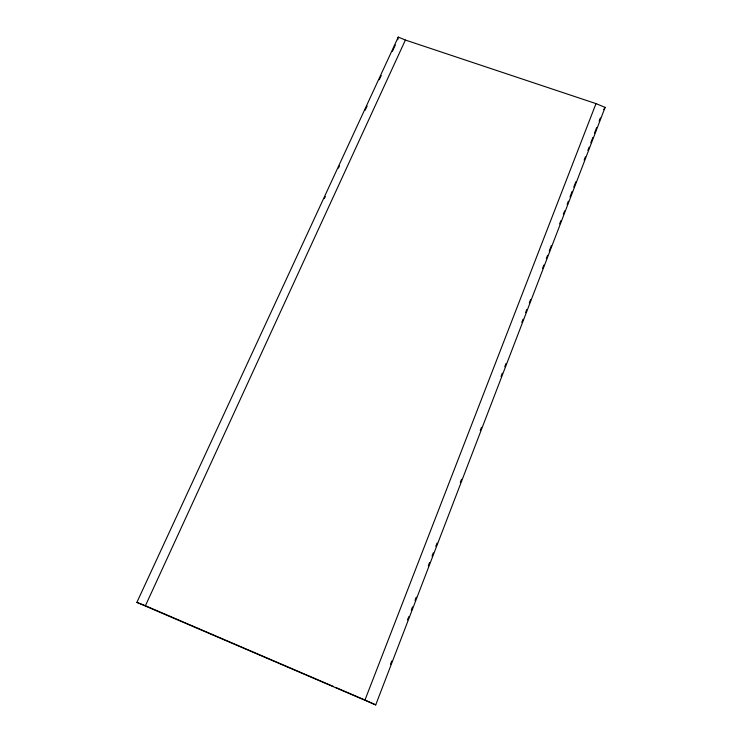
<?xml version="1.0" encoding="UTF-8"?>
<svg xmlns="http://www.w3.org/2000/svg" width="742" height="742" viewBox="0 0 742 742"><rect width="100%" height="100%" fill="white"/><g stroke="black" fill="none" stroke-linecap="round" stroke-linejoin="round"><path stroke-width="1.11" d="M397.758 39.743L398.259 37.1L405.382 40.04L596.002 103.62L605.12 107.377L375.721 704.9L136.88 602.383L398.259 37.1M390.487 664.285L391.73 661.039M407.525 619.922L408.768 616.676M411.263 610.184L412.506 606.937M415.001 600.445L416.253 597.199M428.301 565.831L429.553 562.584M432.048 556.092L433.291 552.846M435.786 546.353L437.029 543.107M460.309 482.523L461.552 479.276M480.25 430.592L481.502 427.346M501.036 376.491L502.278 373.245M504.773 366.752L506.025 363.506M521.812 322.399L523.064 319.153M525.559 312.66L526.801 309.414M529.296 302.922L530.539 299.675M542.597 268.298L543.84 265.061M546.335 258.568L547.587 255.322M549.247 250.991L551.325 245.583M559.635 223.945L560.878 220.699M563.373 214.206L564.625 210.96M567.12 204.467L568.363 201.221M570.023 196.899L572.101 191.482M573.77 187.16L575.848 181.753M584.158 160.114L585.401 156.868M587.896 150.376L589.139 147.129M590.808 142.798L592.886 137.391M594.546 133.059L596.624 127.652M599.119 121.159L600.361 117.913M364.86 700.3L596.002 103.62M145.311 605.954L405.382 40.04M324.356 198.578L325.33 196.472M338.454 168.072L339.428 165.967M365.194 110.215L367.132 106.013M379.292 79.719L381.23 75.508M392.416 51.319L395.328 45.002M603.738 109.603L605.12 107.377M136.88 602.383L145.033 605.583M365.305 700.16L375.721 704.9M146.081 606.029L333.455 686.489M335.579 687.398L364.331 699.743"/></g></svg>
